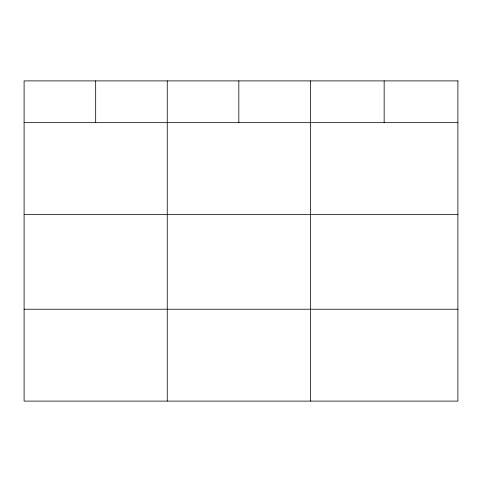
<?xml version="1.0" encoding="UTF-8"?>
<svg xmlns="http://www.w3.org/2000/svg" width="482" height="482" viewBox="0 0 482 482"><rect width="100%" height="100%" fill="white"/><g stroke="black" fill="none" stroke-linecap="round" stroke-linejoin="round"><path stroke-width="0.72" d="M24.1 122.663L457.9 122.663M24.1 214.55L457.9 214.55M24.1 309.221L457.9 309.221M384.154 80.892L384.154 122.663M310.408 80.892L310.408 401.108M238.831 80.892L238.831 122.663M167.254 80.892L167.254 401.108M95.677 80.892L95.677 122.663M457.9 80.892L24.1 80.892L24.1 401.108L457.9 401.108L457.9 80.892"/></g></svg>
